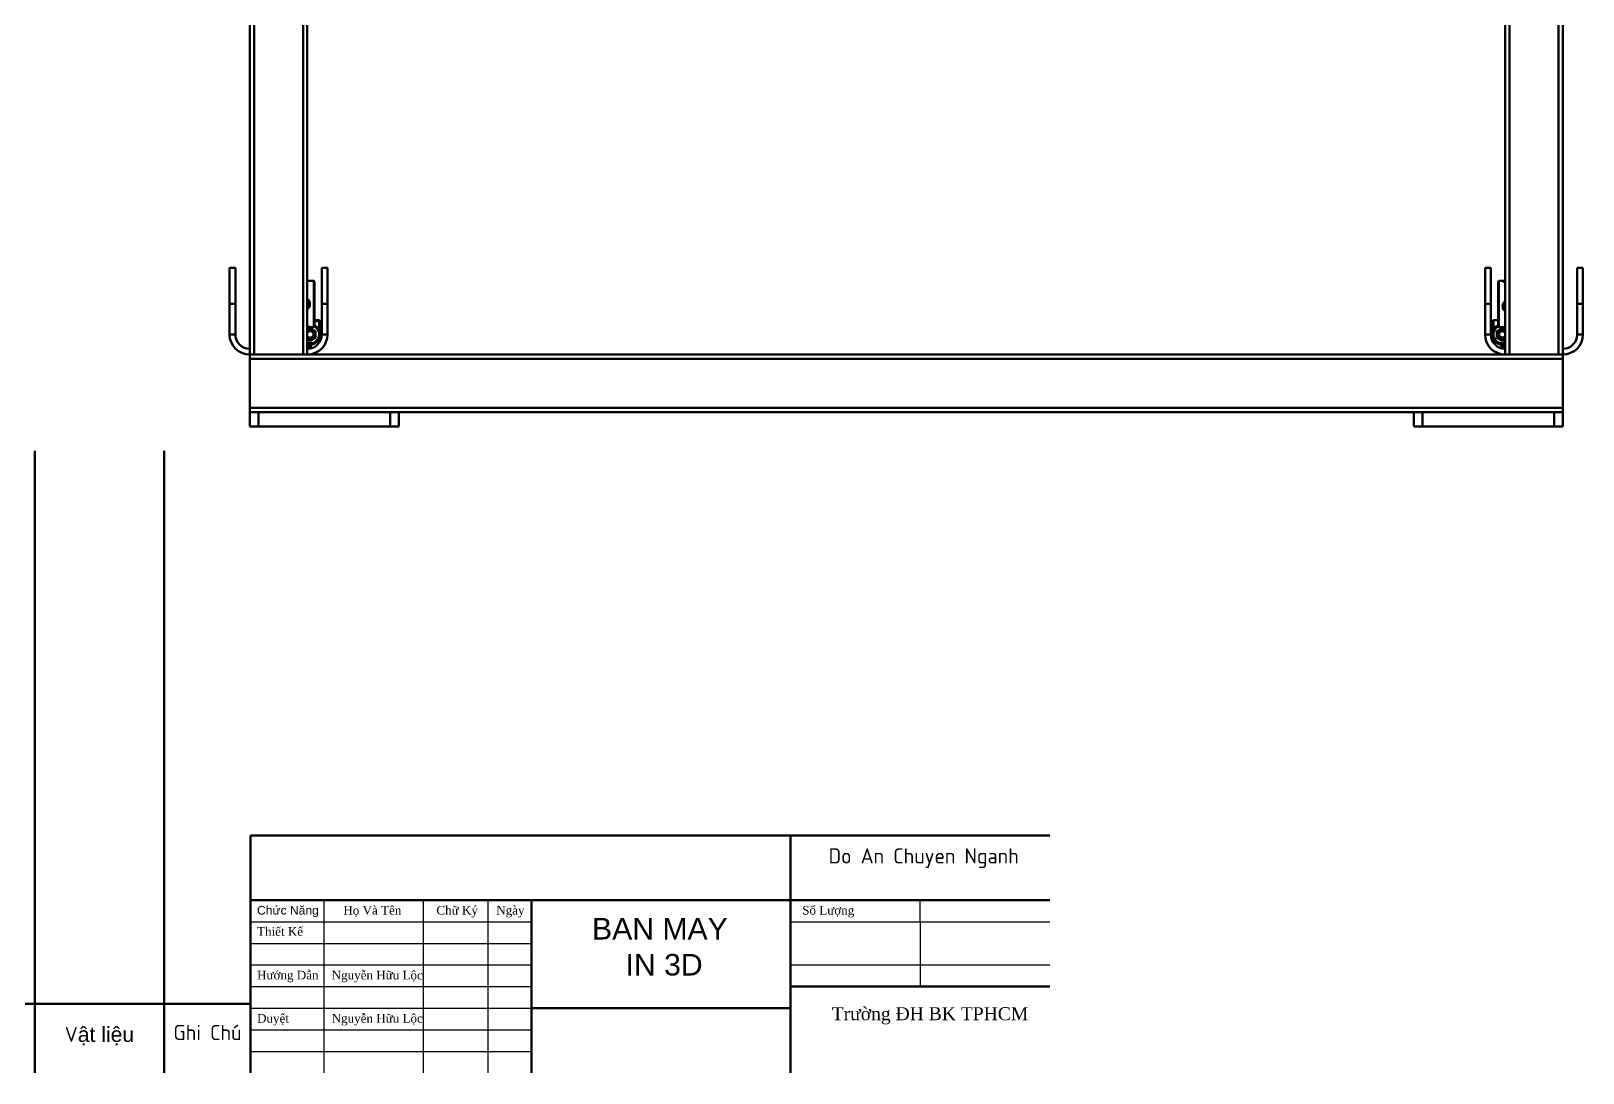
# Model space of a CAD drawing. Header units: millimetres. Extents: x -1615 to 4166, y 5 to 3174.
# Drawn here: x -370.9 to -11.6, y 1629.4 to 1870.6 of the extents above; entities that cross this region are included whole.
import ezdxf

# ---------------------------------------------------------------- set-up
doc = ezdxf.new("R2010")
doc.units = ezdxf.units.MM
doc.header["$LTSCALE"] = 0.25
for name, color, linetype, lineweight in [('AM_0', 7, 'Continuous', 50), ('AM_4', 3, 'Continuous', 25), ('Net dam', 7, 'Continuous', 50)]:
    doc.layers.add(name, color=color, linetype=linetype, lineweight=lineweight)
doc.styles.add('Annotative', font='arial.ttf')
doc.styles.get("Standard").update_dxf_attribs({"font": ''})
doc.styles.add('style1', font='txt.shx')
doc.styles.get('Standard').set_extended_font_data('TCVN 7284')

msp = doc.modelspace()

# ---------------------------------------------------------------- linework, layer by layer
at = {"layer": 'AM_0', "ltscale": 0.5}
for p, q in [((-370.079, 1773.433), (-370.079, 1629.433)), ((-340.079, 1773.433), (-340.079, 1629.433)), ((-320.079, 1629.433), (-320.079, 1684.433)), ((-320.079, 1629.433), (-320.079, 1684.433)), ((-320.079, 1684.433), (-320.079, 1637.433)), ((-320.079, 1684.433), (-320.079, 1637.433)), ((-320.079, 1684.433), (-320.079, 1637.433)), ((-320.079, 1684.433), (-320.079, 1637.433)), ((-320.079, 1684.433), (-320.079, 1637.433)), ((-320.079, 1684.433), (-320.079, 1637.433)), ((-320.079, 1684.433), (-320.079, 1637.433)), ((-320.079, 1629.433), (-320.079, 1677.433)), ((-320.079, 1629.433), (-320.079, 1677.433)), ((-320.079, 1629.433), (-320.079, 1677.433)), ((-320.079, 1629.433), (-320.079, 1677.433)), ((-320.079, 1645.433), (-505.079, 1645.433))]:
    msp.add_line(p, q, dxfattribs=at)
at = {"layer": 'AM_0'}
for p, q in [((-320.079, 1629.433), (-320.079, 1684.433)), ((-320.079, 1684.433), (-135.079, 1684.433)), ((-320.079, 1669.433), (-135.079, 1669.433)), ((-320.079, 1669.433), (-135.079, 1669.433)), ((-195.079, 1649.433), (-135.079, 1649.433)), ((-255.079, 1644.433), (-195.079, 1644.433))]:
    msp.add_line(p, q, dxfattribs=at)
at = {"layer": 'AM_0', "color": 0, "ltscale": 0.5}
for p, q in [((-195.079, 1629.433), (-195.079, 1684.433)), ((-320.079, 1629.433), (-320.079, 1677.433)), ((-320.079, 1629.433), (-320.079, 1677.433)), ((-255.079, 1629.433), (-255.079, 1669.433))]:
    msp.add_line(p, q, dxfattribs=at)
at = {"layer": 'AM_4', "color": 0, "ltscale": 0.5}
for p, q in [((-303.079, 1629.433), (-303.079, 1669.433)), ((-280.079, 1629.433), (-280.079, 1669.433)), ((-265.079, 1629.433), (-265.079, 1669.433))]:
    msp.add_line(p, q, dxfattribs=at)
at = {"layer": 'AM_4'}
for p, q in [((-165.079, 1664.433), (-165.079, 1669.433)), ((-320.079, 1664.433), (-255.079, 1664.433)), ((-195.079, 1664.433), (-135.079, 1664.433)), ((-165.079, 1664.433), (-165.079, 1649.433)), ((-320.079, 1659.433), (-255.079, 1659.433)), ((-320.079, 1654.433), (-255.079, 1654.433)), ((-195.079, 1654.433), (-135.079, 1654.433)), ((-320.079, 1649.433), (-255.079, 1649.433)), ((-320.079, 1644.433), (-255.079, 1644.433)), ((-320.079, 1639.433), (-255.079, 1639.433)), ((-320.079, 1634.433), (-255.079, 1634.433))]:
    msp.add_line(p, q, dxfattribs=at)
at = {"layer": 'Net dam'}
for p, q in [((-29.623, 2040.407), (-29.623, 1795.741)), ((-28.623, 2040.407), (-28.623, 1795.741)), ((-17.29, 2040.407), (-17.29, 1795.741)), ((-307.957, 1795.741), (-307.957, 2012.52)), ((-306.957, 1795.741), (-306.957, 2013.022)), ((-320.29, 1795.741), (-320.29, 2009.477)), ((-319.29, 1795.741), (-319.29, 2009.603)), ((-16.29, 2011.408), (-16.29, 1795.741)), ((-323.623, 1815.791), (-324.957, 1815.791)), ((-324.957, 1807.458), (-324.957, 1815.791)), ((-323.623, 1807.458), (-323.623, 1815.791)), ((-302.29, 1815.791), (-303.623, 1815.791)), ((-303.623, 1807.458), (-303.623, 1815.791)), ((-302.29, 1807.458), (-302.29, 1815.791)), ((-32.957, 1815.791), (-34.29, 1815.791)), ((-34.29, 1807.458), (-34.29, 1815.791)), ((-32.957, 1807.458), (-32.957, 1815.791)), ((-11.623, 1815.791), (-12.957, 1815.791)), ((-12.957, 1807.458), (-12.957, 1815.791)), ((-11.623, 1807.458), (-11.623, 1815.791)), ((-305.457, 1812.791), (-306.957, 1812.791)), ((-305.29, 1812.624), (-305.457, 1812.791)), ((-305.457, 1802.124), (-305.457, 1812.791)), ((-305.29, 1802.291), (-305.29, 1812.624)), ((-31.123, 1812.791), (-31.29, 1812.624)), ((-31.29, 1812.624), (-31.29, 1802.291)), ((-30.126, 1812.791), (-31.123, 1812.791)), ((-31.123, 1812.791), (-31.123, 1802.124)), ((-29.796, 1812.793), (-29.855, 1812.766)), ((-29.809, 1812.792), (-29.85, 1812.768)), ((-324.957, 1807.458), (-323.623, 1807.458)), ((-324.957, 1800.408), (-324.957, 1807.458)), ((-323.623, 1800.408), (-323.623, 1807.458)), ((-306.917, 1808.004), (-306.957, 1808.063)), ((-306.767, 1807.759), (-306.917, 1808.004)), ((-302.29, 1807.458), (-303.623, 1807.458)), ((-303.623, 1807.458), (-303.623, 1800.408)), ((-302.29, 1807.458), (-302.29, 1800.408)), ((-34.29, 1807.458), (-32.957, 1807.458)), ((-34.29, 1800.408), (-34.29, 1807.458)), ((-32.957, 1800.408), (-32.957, 1807.458)), ((-11.623, 1807.458), (-12.957, 1807.458)), ((-12.957, 1807.458), (-12.957, 1800.408)), ((-11.623, 1807.458), (-11.623, 1800.408)), ((-305.29, 1803.741), (-304.223, 1803.741)), ((-304.223, 1803.474), (-304.223, 1803.741)), ((-303.957, 1803.474), (-304.223, 1803.741)), ((-32.357, 1803.741), (-32.623, 1803.474)), ((-32.357, 1803.741), (-32.357, 1801.491)), ((-31.29, 1803.741), (-32.357, 1803.741)), ((-29.813, 1806.645), (-29.663, 1806.401)), ((-29.663, 1806.401), (-29.623, 1806.342)), ((-324.957, 1800.408), (-323.623, 1800.408)), ((-306.957, 1802.119), (-306.725, 1802.119)), ((-306.957, 1801.478), (-306.29, 1801.862)), ((-306.29, 1801.562), (-306.957, 1801.177)), ((-306.29, 1801.262), (-306.957, 1800.877)), ((-306.762, 1802.107), (-306.743, 1802.119)), ((-306.725, 1802.119), (-306.692, 1802.142)), ((-306.346, 1802.124), (-305.457, 1802.124)), ((-306.29, 1801.862), (-305.03, 1801.135)), ((-306.29, 1801.562), (-306.29, 1801.862)), ((-305.29, 1800.985), (-306.29, 1801.562)), ((-306.29, 1801.562), (-306.29, 1801.262)), ((-305.55, 1800.835), (-306.29, 1801.262)), ((-305.29, 1800.985), (-305.55, 1800.835)), ((-305.55, 1799.98), (-305.55, 1800.835)), ((-305.457, 1802.124), (-305.29, 1802.291)), ((-304.223, 1803.474), (-305.29, 1803.474)), ((-305.29, 1800.985), (-305.03, 1801.135)), ((-305.29, 1799.83), (-305.29, 1800.985)), ((-305.03, 1801.135), (-305.03, 1799.68)), ((-304.223, 1801.491), (-304.223, 1803.474)), ((-304.223, 1803.474), (-303.957, 1803.474)), ((-303.957, 1803.474), (-303.957, 1798.955)), ((-302.29, 1800.408), (-303.623, 1800.408)), ((-34.29, 1800.408), (-32.957, 1800.408)), ((-32.623, 1798.955), (-32.623, 1803.474)), ((-31.55, 1801.135), (-30.29, 1801.862)), ((-31.55, 1801.135), (-31.29, 1800.985)), ((-31.55, 1799.68), (-31.55, 1801.135)), ((-31.29, 1802.291), (-31.123, 1802.124)), ((-30.29, 1801.562), (-31.29, 1800.985)), ((-31.29, 1800.985), (-31.29, 1799.83)), ((-31.29, 1800.985), (-31.03, 1800.835)), ((-31.123, 1802.124), (-29.623, 1802.124)), ((-30.29, 1801.262), (-31.03, 1800.835)), ((-31.03, 1800.835), (-31.03, 1799.98)), ((-30.29, 1801.862), (-30.29, 1801.562)), ((-30.29, 1801.862), (-29.623, 1801.478)), ((-29.623, 1801.177), (-30.29, 1801.562)), ((-30.29, 1801.262), (-30.29, 1801.562)), ((-29.623, 1800.877), (-30.29, 1801.262)), ((-11.623, 1800.408), (-12.957, 1800.408)), ((-306.957, 1799.938), (-306.29, 1799.553)), ((-306.957, 1799.638), (-306.29, 1799.253)), ((-306.29, 1798.953), (-306.957, 1799.337)), ((-306.444, 1798.079), (-306.444, 1797.114)), ((-306.29, 1799.553), (-305.55, 1799.98)), ((-306.29, 1799.253), (-305.29, 1799.83)), ((-305.03, 1799.68), (-306.29, 1798.953)), ((-306.29, 1799.553), (-306.29, 1799.253)), ((-306.29, 1798.953), (-306.29, 1799.253)), ((-306.29, 1798.074), (-306.29, 1797.141)), ((-306.136, 1798.079), (-306.136, 1797.177)), ((-305.29, 1799.83), (-305.55, 1799.98)), ((-305.03, 1799.68), (-305.29, 1799.83)), ((-304.223, 1798.5), (-304.223, 1799.324)), ((-32.357, 1799.324), (-32.357, 1798.5)), ((-31.29, 1799.83), (-31.55, 1799.68)), ((-30.29, 1798.953), (-31.55, 1799.68)), ((-31.29, 1799.83), (-31.03, 1799.98)), ((-31.29, 1799.83), (-30.29, 1799.253)), ((-31.03, 1799.98), (-30.29, 1799.553)), ((-30.93, 1797.341), (-30.444, 1797.341)), ((-30.444, 1797.341), (-30.444, 1798.079)), ((-30.444, 1797.341), (-30.334, 1797.151)), ((-30.29, 1799.553), (-29.623, 1799.938)), ((-30.29, 1799.253), (-29.623, 1799.638)), ((-30.29, 1799.253), (-30.29, 1799.553)), ((-29.623, 1799.337), (-30.29, 1798.953)), ((-30.29, 1799.253), (-30.29, 1798.953)), ((-30.29, 1797.141), (-30.29, 1798.074)), ((-30.255, 1797.135), (-30.136, 1797.341)), ((-30.136, 1797.341), (-30.136, 1798.079)), ((-30.136, 1797.341), (-29.623, 1797.341)), ((-319.29, 1795.741), (-320.29, 1795.741)), ((-320.29, 1794.741), (-320.29, 1795.741)), ((-320.29, 1791.607), (-320.29, 1794.741)), ((-16.308, 1794.741), (-320.29, 1794.741)), ((-316.157, 1795.741), (-319.29, 1795.741)), ((-316.023, 1795.741), (-316.157, 1795.741)), ((-315.89, 1795.741), (-316.023, 1795.741)), ((-315.823, 1795.741), (-315.89, 1795.741)), ((-315.69, 1795.741), (-315.823, 1795.741)), ((-311.557, 1795.741), (-315.69, 1795.741)), ((-311.423, 1795.741), (-311.557, 1795.741)), ((-311.357, 1795.741), (-311.423, 1795.741)), ((-311.223, 1795.741), (-311.357, 1795.741)), ((-311.09, 1795.741), (-311.223, 1795.741)), ((-307.957, 1795.741), (-311.09, 1795.741)), ((-306.957, 1795.741), (-307.957, 1795.741)), ((-29.623, 1795.741), (-306.957, 1795.741)), ((-306.29, 1795.789), (-306.29, 1795.741)), ((-30.29, 1795.789), (-30.29, 1795.741)), ((-28.623, 1795.741), (-29.623, 1795.741)), ((-25.49, 1795.741), (-28.623, 1795.741)), ((-25.357, 1795.741), (-25.49, 1795.741)), ((-25.223, 1795.741), (-25.357, 1795.741)), ((-25.157, 1795.741), (-25.223, 1795.741)), ((-25.023, 1795.741), (-25.157, 1795.741)), ((-20.89, 1795.741), (-25.023, 1795.741)), ((-20.757, 1795.741), (-20.89, 1795.741)), ((-20.69, 1795.741), (-20.757, 1795.741)), ((-20.557, 1795.741), (-20.69, 1795.741)), ((-20.423, 1795.741), (-20.557, 1795.741)), ((-17.29, 1795.741), (-20.423, 1795.741)), ((-16.29, 1795.741), (-17.29, 1795.741)), ((-16.29, 1795.741), (-16.308, 1794.741)), ((-16.29, 1795.741), (-16.29, 1794.741)), ((-16.29, 1794.741), (-16.29, 1791.607)), ((-320.29, 1791.474), (-320.29, 1791.607)), ((-320.29, 1791.341), (-320.29, 1791.474)), ((-320.29, 1791.274), (-320.29, 1791.341)), ((-320.29, 1791.141), (-320.29, 1791.274)), ((-320.29, 1790.415), (-320.29, 1791.141)), ((-320.29, 1787.734), (-320.29, 1790.415)), ((-16.29, 1791.607), (-16.29, 1791.474)), ((-16.29, 1791.474), (-16.29, 1791.341)), ((-16.29, 1791.341), (-16.29, 1791.274)), ((-16.29, 1791.274), (-16.29, 1791.141)), ((-16.29, 1791.141), (-16.29, 1790.415)), ((-16.29, 1790.415), (-16.29, 1787.734)), ((-320.29, 1787.008), (-320.29, 1787.734)), ((-320.29, 1786.874), (-320.29, 1787.008)), ((-320.29, 1786.808), (-320.29, 1786.874)), ((-320.29, 1786.674), (-320.29, 1786.808)), ((-320.29, 1786.541), (-320.29, 1786.674)), ((-320.29, 1783.408), (-320.29, 1786.541)), ((-16.29, 1787.734), (-16.29, 1787.008)), ((-16.29, 1787.008), (-16.29, 1786.874)), ((-16.29, 1786.874), (-16.29, 1786.808)), ((-16.29, 1786.808), (-16.29, 1786.674)), ((-16.29, 1786.674), (-16.29, 1786.541)), ((-16.29, 1786.541), (-16.29, 1783.408)), ((-320.29, 1782.408), (-320.29, 1783.408)), ((-16.29, 1783.408), (-320.29, 1783.408)), ((-320.29, 1779.074), (-320.29, 1782.408)), ((-319.29, 1782.408), (-320.29, 1782.408)), ((-319.29, 1782.408), (-318.29, 1782.408)), ((-318.29, 1782.408), (-318.29, 1779.074)), ((-287.787, 1782.408), (-318.29, 1782.408)), ((-287.787, 1779.074), (-287.787, 1782.408)), ((-287.787, 1782.408), (-286.787, 1782.408)), ((-49.793, 1782.408), (-286.787, 1782.408)), ((-285.787, 1782.408), (-285.787, 1779.074)), ((-50.793, 1779.074), (-50.793, 1782.408)), ((-49.793, 1782.408), (-48.793, 1782.408)), ((-48.793, 1782.408), (-48.793, 1779.074)), ((-48.793, 1782.408), (-18.29, 1782.408)), ((-18.29, 1779.074), (-18.29, 1782.408)), ((-18.29, 1782.408), (-17.29, 1782.408)), ((-16.29, 1782.408), (-17.29, 1782.408)), ((-16.29, 1783.408), (-16.29, 1782.408)), ((-16.29, 1782.408), (-16.29, 1779.074)), ((-318.29, 1779.074), (-320.29, 1779.074)), ((-287.787, 1779.074), (-318.29, 1779.074)), ((-285.787, 1779.074), (-287.787, 1779.074)), ((-48.793, 1779.074), (-50.793, 1779.074)), ((-48.793, 1779.074), (-18.29, 1779.074)), ((-16.29, 1779.074), (-18.29, 1779.074))]:
    msp.add_line(p, q, dxfattribs=at)
at = {"layer": 'Net dam', "flags": 128}
msp.add_lwpolyline([(-29.623, 1812.708), (-29.742, 1812.726), (-29.855, 1812.766)], dxfattribs=at)
at = {"layer": 'Net dam'}
for centre, radius, start, end in [((-29.543, 1812.03), 0.804, 95.73208, 108.36482), ((-307.79, 1807.458), 1.067, 321.37517, 16.42022), ((-28.798, 1806.945), 1.058, 141.22307, 196.47281), ((-320.29, 1800.407), 4.667, 180, 270), ((-320.29, 1800.407), 3.333, 180, 270), ((-306.957, 1800.407), 4.667, 270, 0), ((-306.957, 1800.407), 3.333, 270, 0), ((-306.29, 1800.407), 2.333, 253.39845, 0), ((-306.29, 1800.407), 2.067, 251.18094, 0), ((-306.29, 1800.407), 2.067, 0, 62.5947), ((-306.29, 1800.407), 2.333, 0, 64.62307), ((-29.623, 1800.407), 4.667, 180, 270), ((-29.623, 1800.407), 3.333, 180, 270), ((-30.29, 1800.407), 2.333, 115.37693, 180), ((-30.29, 1800.407), 2.333, 180, 286.60155), ((-30.29, 1800.407), 2.067, 117.4053, 180), ((-30.29, 1800.407), 2.067, 180, 288.81906), ((-16.29, 1800.407), 4.667, 270, 0), ((-16.29, 1800.407), 3.333, 270, 0)]:
    msp.add_arc(centre, radius, start, end, dxfattribs=at)
for points, knots in [([(-29.847, 1812.77), (-29.886, 1812.774), (-30.043, 1812.789), (-30.191, 1812.798), (-30.22, 1812.777), (-30.234, 1812.766)], [0, 0, 0, 0, 0.1498178, 0.5970373, 1, 1, 1, 1]), ([(-30.234, 1812.766), (-30.219, 1812.748), (-30.188, 1812.71), (-29.973, 1812.613), (-29.738, 1812.554), (-29.623, 1812.525)], [0, 0, 0, 0, 0.3324362, 0.6756292, 1, 1, 1, 1]), ([(-29.855, 1812.766), (-29.887, 1812.75), (-29.935, 1812.726), (-29.961, 1812.706), (-29.97, 1812.699)], [0, 0, 0, 0, 0.6676061, 1, 1, 1, 1]), ([(-306.346, 1807.458), (-306.361, 1807.615), (-306.392, 1807.929), (-306.613, 1808.344), (-306.846, 1808.532), (-306.957, 1808.622)], [0, 0, 0, 0, 0.3434446, 0.6864257, 1, 1, 1, 1]), ([(-306.767, 1807.759), (-306.738, 1807.643), (-306.68, 1807.411), (-306.75, 1807.053), (-306.849, 1806.806), (-306.949, 1806.715), (-306.957, 1806.708)], [0, 0, 0, 0, 0.317196, 0.6362443, 0.9717368, 1, 1, 1, 1]), ([(-306.957, 1806.286), (-306.836, 1806.388), (-306.593, 1806.594), (-306.385, 1807.018), (-306.358, 1807.318), (-306.346, 1807.458)], [0, 0, 0, 0, 0.3445233, 0.6962857, 1, 1, 1, 1]), ([(-306.346, 1807.458), (-306.408, 1807.458), (-306.479, 1807.458), (-306.549, 1807.458), (-306.557, 1807.458)], [0, 0, 0, 0, 0.8837633, 1, 1, 1, 1]), ([(-29.623, 1808.124), (-29.744, 1808.021), (-29.987, 1807.812), (-30.195, 1807.385), (-30.222, 1807.085), (-30.234, 1806.946)], [0, 0, 0, 0, 0.3445203, 0.6962855, 1, 1, 1, 1]), ([(-29.813, 1806.645), (-29.842, 1806.761), (-29.9, 1806.993), (-29.83, 1807.35), (-29.731, 1807.597), (-29.631, 1807.689), (-29.623, 1807.696)], [0, 0, 0, 0, 0.31718497, 0.63621349, 0.97171619, 1, 1, 1, 1]), ([(-30.234, 1806.946), (-30.172, 1806.952), (-30.101, 1806.958), (-30.031, 1806.965), (-30.023, 1806.966)], [0, 0, 0, 0, 0.883744, 1, 1, 1, 1]), ([(-30.234, 1806.946), (-30.219, 1806.79), (-30.188, 1806.478), (-29.967, 1806.07), (-29.734, 1805.887), (-29.623, 1805.799)], [0, 0, 0, 0, 0.3434409, 0.6864404, 1, 1, 1, 1]), ([(-30.11, 1806.97), (-30.114, 1806.936), (-30.136, 1806.753), (-30.021, 1806.427), (-29.843, 1806.105), (-29.671, 1805.986), (-29.623, 1805.952)], [0, 0, 0, 0, 0.08806764, 0.46987488, 0.85172923, 1, 1, 1, 1]), ([(-306.346, 1802.124), (-306.361, 1802.128), (-306.392, 1802.136), (-306.607, 1802.193), (-306.842, 1802.234), (-306.957, 1802.254)], [0, 0, 0, 0, 0.3324292, 0.6756435, 1, 1, 1, 1])]:
    msp.add_open_spline(points, degree=3, knots=knots, dxfattribs=at)

# ---------------------------------------------------------------- texts
at = {"layer": 'AM_0', "attachment_point": 1}
for s, insert, char_height, width in [('{\\C2;Do An Chuyen Nganh}', (-186.257, 1681.428), 3.5, 60), ('{\\fTimes New Roman|b0|i0|c163|p18;Số Lượng}', (-192.382, 1668.101), 2, 18.23317), ('{\\fTimes New Roman|b0|i0|c163|p18; \\fTimes New Roman|b0|i0|c0|p18;Trường ĐH BK TPHCM}', (-186.691, 1644.654), 3, 48.4419)]:
    msp.add_mtext(s, dxfattribs=dict(at, insert=insert, char_height=char_height, width=width))
at = {"layer": 'AM_0', "insert": (-246.631, 1665.326), "char_height": 7, "width": 42.60285, "attachment_point": 1, "style": 'style1'}
msp.add_mtext('\\pxqc;{\\fArial|b0|i0|c0|p34;\\H0.7143x;\\C2;BAN MAY\\P IN 3D}', dxfattribs=at)
at = {"layer": 'AM_4', "insert": (-318.597, 1668.101), "char_height": 2, "width": 18.23317, "attachment_point": 1, "style": 'Annotative'}
msp.add_mtext('{\\fArial|b0|i0|c163|p34;Chức Năng}', dxfattribs=at)
at = {"layer": 'AM_4', "char_height": 2, "attachment_point": 1}
for s, insert, width in [('{\\fTimes New Roman|b0|i0|c163|p18;Họ Và Tên}', (-298.608, 1668.101), 18.23317), ('{\\fTimes New Roman|b0|i0|c163|p18;Chữ Ký}', (-277.068, 1668.101), 18.23317), ('{\\fTimes New Roman|b0|i0|c163|p18;Ngày}', (-263.215, 1668.101), 18.23317), ('{\\fTimes New Roman|b0|i0|c163|p18;Thiết Kế}', (-318.597, 1663.187), 18.23317), ('{\\fTimes New Roman|b0|i0|c163|p18;Hướng Dẫn}', (-318.597, 1653.087), 18.23317), ('{\\fTimes New Roman|b0|i0|c0|p18;Nguyễn Hữu Lộc}', (-301.323, 1653.087), 22.05117), ('{\\fTimes New Roman|b0|i0|c163|p18;Duyệt}', (-318.597, 1643.075), 18.23317), ('{\\fTimes New Roman|b0|i0|c0|p18;Nguyễn Hữu Lộc}', (-301.323, 1643.087), 22.05117)]:
    msp.add_mtext(s, dxfattribs=dict(at, insert=insert, width=width))
at = {"layer": 'AM_4', "char_height": 3.5, "attachment_point": 1}
for s, width, insert in [('\\pxqc;V{\\fArial|b0|i0|c0|p34;ật liệu}', 30, (-370.079, 1640.115)), ('\\pxqc;Ghi Chú', 20, (-340.079, 1640.552))]:
    msp.add_mtext_dynamic_manual_height_columns(s, width=width, gutter_width=17.5, heights=[0], dxfattribs=dict(at, insert=insert))

doc.saveas('drawing.dxf')
